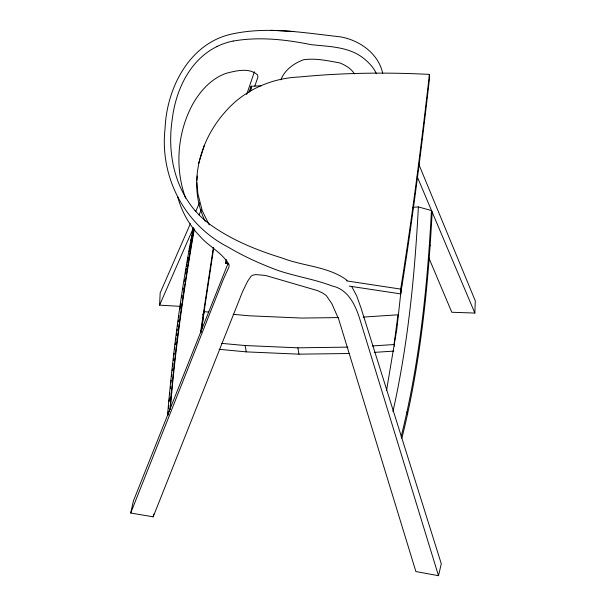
<?xml version="1.0" encoding="UTF-8"?>
<svg xmlns="http://www.w3.org/2000/svg" width="606" height="606" viewBox="0 0 606 606"><rect width="100%" height="100%" fill="white"/><g stroke="black" fill="none" stroke-linecap="round" stroke-linejoin="round"><path stroke-width="0.91" d="M428.624 257.338L451.796 312.264L474.846 313.052L475.293 300.841L418.86 164.431M180.573 306.371L159.598 305.151L160.166 292.956L190.405 223.622M412.913 207.328L418.382 206.926C414.746 275.601 407.989 344.359 392.946 411.557M431.449 210.555L432.154 212.032C428.139 288.039 420.344 364.221 401.884 438.199L401.233 436.343C419.663 362.486 427.435 286.433 431.449 210.555L418.382 206.926M196.965 180.277L197.276 175.975M168.226 411.822L167.923 415.405L167.536 415.125C172.952 352.404 181.065 289.63 193.299 227.962M168.529 408.247L168.756 405.558M167.536 415.125L169.991 409.232L171.165 395.37L168.673 401.695M169.15 401.066L169.415 398.331M169.778 394.688L169.96 392.862M170.407 388.302L170.589 386.484M170.945 382.833L171.218 380.098M171.165 395.362C175.664 344.397 183.042 293.751 191.519 243.309L193.95 229.053M401.248 288.857L396.816 329.202L386.583 390.188M401.445 287.024L401.74 284.275M171.589 376.432L171.801 374.569M172.218 370.842L172.422 368.978M172.74 366.183L173.051 363.388M173.361 360.593L173.574 358.729M173.99 355.002L174.202 353.139M174.619 349.404L174.823 347.541M177.058 330.823L177.293 329.043M177.641 326.376L177.876 324.596M178.225 321.93L178.459 320.15M178.815 317.476L179.05 315.703M201.344 332.096L204.086 311.643L208.775 312.075M394.665 346.132L394.021 344.541L398.006 314.794L363.206 317.082M200.48 332.785L213.327 247.657M200.987 332.141L213.706 247.945M175.164 344.753L175.414 342.898M175.793 340.11L176.043 338.254M176.422 335.466L176.679 333.611M180.043 309.219L180.323 307.363M180.603 305.515L180.891 303.667M181.883 297.182L182.164 295.327M183.012 289.774L183.3 287.926M184.292 281.442L184.572 279.586M250.392 90.9L251.126 86.279L261.572 85.772M250.763 90.771L251.49 86.166M185.481 274.003L185.784 272.139M186.08 270.276L186.383 268.413M186.686 266.549L186.989 264.686M187.292 262.822L187.595 260.959M187.898 259.095L188.193 257.232M189.102 251.649L189.405 249.786M189.708 247.945L190.019 246.142M190.322 244.332L190.632 242.521M190.943 240.718L191.246 238.908M191.557 237.097L191.867 235.295M192.17 233.484L192.481 231.674M194.314 228.924C184.012 288.645 175.119 348.662 170.362 409.103L169.991 409.232M349.245 286.123L400.672 293.887A452.015 27.043 -84.4 0 0 429.412 79.197L429.396 74.402C386.022 72.152 342.519 72.781 299.281 76.992C270.806 78.151 243.264 90.559 224.75 112.443C198.98 141.425 187.565 185.201 205.131 221.205M228.697 263.928L225.538 263.049L226.288 259.413M225.924 263.33L226.485 260.603M351.722 286.562L356.639 295.773L361.032 308.022L441.289 563.754L438.502 575.7L415.883 571.534L338.739 319.332L331.838 303.659L326.195 295.463L322.543 292.94L317.392 290.577L265.526 275.45L255.838 274.571L252.596 275.245L251.058 276.283L247.657 281.207L242.544 291.698L153.182 516.827L130.707 513.032L133.373 501.056L228.197 263.065M153.182 516.827L153.795 514.062M198.563 163.62L204.343 145.41M254.414 71.796L246.657 94.528M248.952 92.43L251.126 86.279M280.919 79.825C284.555 69.963 293.993 63.236 303.591 59.744C315.65 57.994 328.104 60.797 339.974 62.963C345.594 65.365 351.2 68.523 354.449 73.902M130.707 513.032L223.319 279.419L228.932 267.087L229.151 265.011C222.485 252.581 208.388 246.384 199.465 235.734C189.064 224.849 181.58 211.297 177.649 196.776M202.684 315.006L204.086 311.643M195.7 211.486L199.48 202.821M159.598 305.151L193.382 227.894M199.048 214.933L201.321 209.752M189.17 248.566L191.519 243.286M254.831 86.037L257.951 76.985L257.505 74.894C249.217 67.289 235.681 70.826 225.811 73.432C211.236 78.712 200.374 90.809 192.844 103.982C177.338 132.343 174.543 167.756 185.603 198.162M225.538 263.049L226.985 260.845M216.933 46.556C189.352 60.153 175.505 90.832 172.134 120.086C167.438 151.606 173.892 185.853 194.988 210.509M233.143 41.079C258.974 36.519 285.524 39.451 311.029 44.655C329.376 46.67 349.594 46.533 364.57 59.085C369.38 63.153 373.887 67.91 376.424 73.75M374.273 352.389L393.809 351.094M372.387 345.958L394.021 344.541M382.734 73.371C378.402 53.419 359.51 40.17 340.246 36.814C305.03 33.012 269.072 26.346 233.81 33.641C190.292 41.716 166.748 87.279 165.082 128.305C159.476 176.77 184.482 224.849 228.045 247.036C244.157 256.633 261.307 264.33 278.896 270.768C296.463 276.518 314.931 279.404 332.202 286.002C348.647 289.486 355.76 305.848 360.176 320.279L438.502 575.7M338.671 317.567L301.864 318.074L249.127 315.787L233.174 314.317M221.682 343.375L245.142 345.534L297.879 347.821L347.905 347.132M219.137 349.306L246.233 351.874L298.97 354.162L349.003 353.51M270.996 30.3L293.819 31.482M400.672 293.887L400.657 289.092L346.496 280.873M208.729 223.5C230.734 239.741 256.459 250.157 282.457 258.118C303.47 266.367 328.641 266.352 347.155 280.404M209.191 224.841L202.275 210.82L197.882 193.7L196.889 182.254M429.472 244.248L430.177 245.778M417.155 176.551L474.846 313.052M407.02 412.027L407.679 413.845M297.879 347.821L298.97 354.162M245.142 345.534L246.233 351.874M429.396 74.402A442.986 26.505 -84.4 0 1 400.657 289.092M208.759 223.455A78.333 65.887 31.5 0 1 195.034 210.479M216.918 46.533A78.333 65.94 31.5 0 1 233.128 41.041"/></g></svg>
